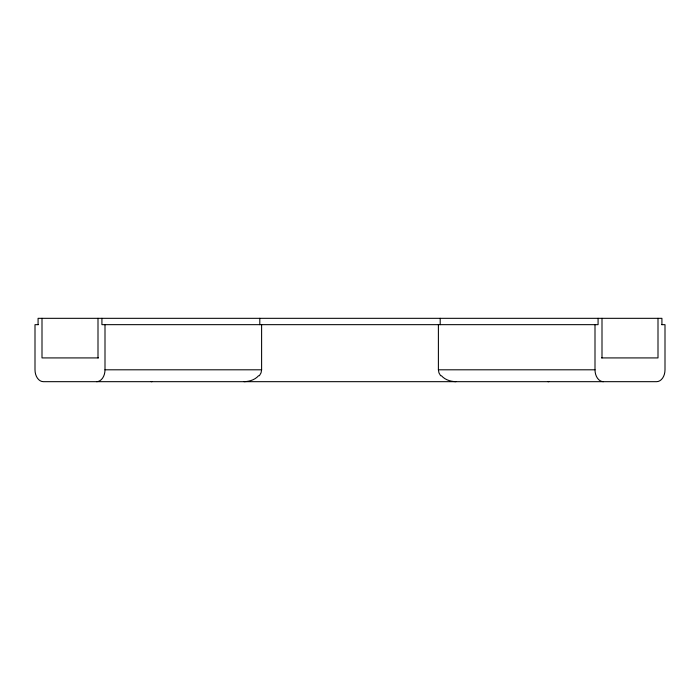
<?xml version="1.0" encoding="UTF-8"?>
<svg xmlns="http://www.w3.org/2000/svg" width="700" height="700" viewBox="0 0 700 700"><rect width="100%" height="100%" fill="white"/><g stroke="black" fill="none" stroke-linecap="round" stroke-linejoin="round"><path stroke-width="1.05" d="M261.608 324.66L261.608 369.801L261.039 372.873L259.359 375.743L258.562 375.743C254.931 379.855 249.375 381.561 244.02 381.675M38.281 324.66L35 324.66L35 369.801A11.883 8.4 -90 0 0 43.4 381.675L656.6 381.675A11.883 8.4 -90 0 0 665 369.801L665 324.66L661.719 324.66M98.42 357.919L42 357.919L42 318.325M601.58 357.919L658 357.919L658 318.325M96.6 381.675A11.883 8.4 -90 0 0 105 369.801L261.608 369.801M438.392 324.66L438.392 369.801L595 369.801A11.883 8.4 -90 0 0 603.4 381.675M455.98 381.675C450.625 381.561 445.069 379.855 441.438 375.743L440.641 375.743L438.961 372.873L438.392 369.801M661.92 324.66L661.92 318.325L38.08 318.325L38.08 324.66M602 318.325L602 357.919M598.08 318.325L598.08 324.66L101.92 324.66L101.92 318.325M595 324.66L595 369.801M548.782 381.675L547.986 381.675M440.195 318.325L440.195 324.66M259.805 318.325L259.805 324.66M152.014 381.675L151.218 381.675M105 324.66L105 369.801M98 318.325L98 357.919"/></g></svg>
